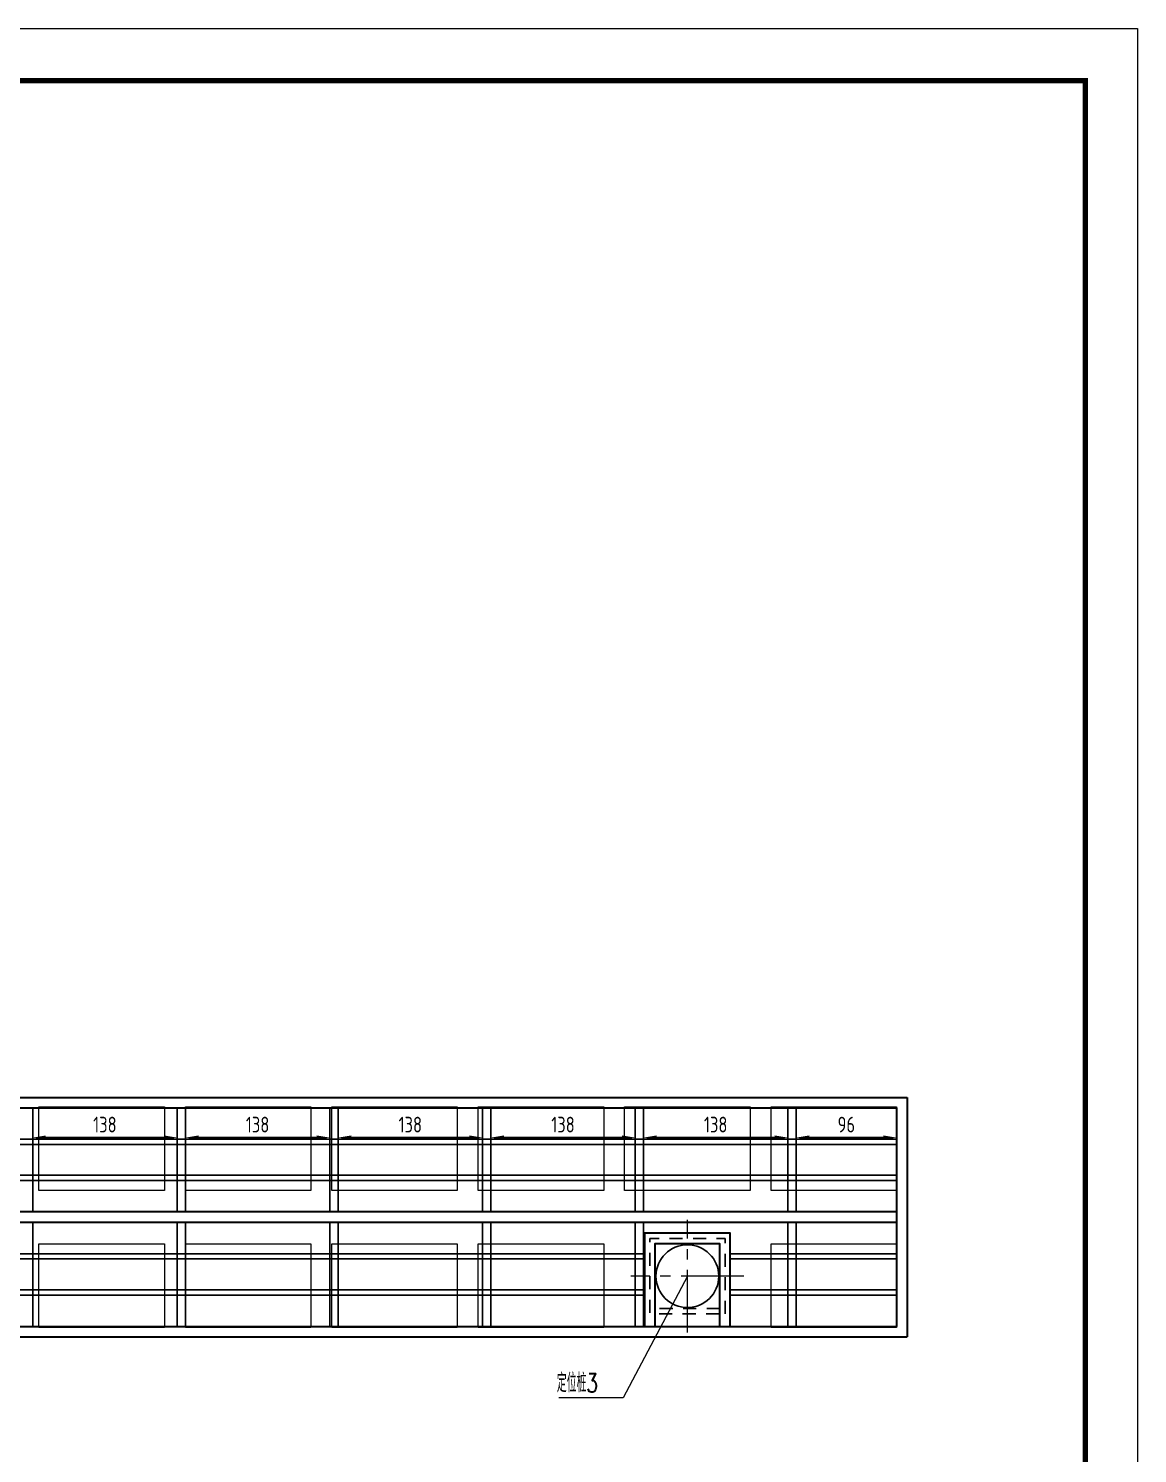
# Model space of a CAD drawing. Header units: inches. Extents: x 23 to 70, y 0 to 119.
# Drawn here: x 49.81 to 60.42, y 30.3 to 43.93 of the extents above; entities that cross this region are included whole.
import ezdxf

# ---------------------------------------------------------------- set-up
doc = ezdxf.new("R2010")
doc.units = ezdxf.units.IN
doc.header["$MEASUREMENT"] = 0
for name, pattern in [('ACAD_ISO03W100', [30, 12, -18]), ('ACAD_ISO04W100', [30.5, 24, -3, 0.5, -3]), ('DASH', [0.35, 0.25, -0.1])]:
    doc.linetypes.add(name, pattern=pattern)
for name, color, linetype, lineweight in [('000细实线', 4, 'Continuous', 18), ('00中心线', 6, 'ACAD_ISO04W100', 15), ('00标注文字', 2, 'Continuous', 15), ('00粗实线', 4, 'Continuous', 30), ('00虚线', 5, 'ACAD_ISO03W100', 13)]:
    doc.layers.add(name, color=color, linetype=linetype, lineweight=lineweight)
for name, color, linetype in [('图框', 7, 'Continuous'), ('外框', 4, 'Continuous'), ('标注', 3, 'Continuous'), ('辅助', 7, 'Continuous'), ('钢筋标注', 7, 'Continuous')]:
    doc.layers.add(name, color=color, linetype=linetype)
doc.styles.get("Standard").update_dxf_attribs({"font": 'txt', "bigfont": 'gbcbig.shx'})
doc.styles.add('TSSD_Dimension', font='tssdeng.shx', dxfattribs={"width": 0.8, "bigfont": 'hztxt.shx'})
doc.dimstyles.new('TSSD_200_1_3.5', dxfattribs={"dimscale": 0.25, "dimtxt": 2.85, "dimasz": 2.5, "dimexe": 1, "dimexo": 2.5, "dimgap": 1, "dimtad": 1, "dimdec": 0, "dimlfac": 100, "dimzin": 0, "dimdsep": 46, "dimtxsty": 'TSSD_Dimension', "dimcen": 0, "dimdle": 1, "dimclrd": 3, "dimclre": 3, "dimclrt": 7, "dimadec": 1, "dimazin": 0, "dimtfac": 1, "dimtdec": 0, "dimtix": 1, "dimtmove": 2, "dimatfit": 3, "dimfxl": 5, "dimfxlon": 1, "dimtolj": 1, "dimtzin": 0, "dimarcsym": 0})

# ---------------------------------------------------------------- blocks, each defined once
blk = doc.blocks.new('*D20')
at = {"layer": 'Defpoints', "color": 0, "transparency": 16777216}
for p in [(43.913, 33.706), (58.212, 31.416), (58.212, 29.646)]:
    blk.add_point(p, dxfattribs=at)
at = {"layer": '辅助', "color": 3, "linetype": 'ByBlock', "lineweight": -2, "transparency": 16777216}
for p, q in [((43.913, 29.846), (43.913, 29.596)), ((58.212, 29.846), (58.212, 29.596))]:
    blk.add_line(p, q, dxfattribs=at)
at = {"layer": '辅助', "color": 3, "lineweight": -2, "transparency": 16777216}
blk.add_line((44.038, 29.646), (58.087, 29.646), dxfattribs=at)
at = {"layer": '辅助', "color": 3, "transparency": 16777216}
for points in [[(44.038, 29.667), (44.038, 29.625), (43.913, 29.646)], [(58.087, 29.667), (58.087, 29.625), (58.212, 29.646)]]:
    blk.add_solid(points, dxfattribs=at)
at = {"layer": '辅助', "color": 7, "transparency": 16777216, "insert": (51.062, 29.771), "char_height": 0.15, "attachment_point": 5, "style": 'TSSD_Dimension'}
blk.add_mtext('\\A1;1430', dxfattribs=at)
blk = doc.blocks.new('*D41')
at = {"layer": 'Defpoints', "color": 0, "transparency": 16777216}
for p in [(51.233, 33.321), (49.853, 31.516), (51.233, 31.516)]:
    blk.add_point(p, dxfattribs=at)
at = {"layer": '辅助', "color": 3, "linetype": 'ByBlock', "lineweight": -2, "transparency": 16777216}
for p, q in [((49.853, 33.121), (49.853, 33.371)), ((51.233, 33.121), (51.233, 33.371))]:
    blk.add_line(p, q, dxfattribs=at)
at = {"layer": '辅助', "color": 3, "lineweight": -2, "transparency": 16777216}
blk.add_line((49.978, 33.321), (51.108, 33.321), dxfattribs=at)
at = {"layer": '辅助', "color": 3, "transparency": 16777216}
for points in [[(49.978, 33.342), (49.978, 33.301), (49.853, 33.321)], [(51.108, 33.342), (51.108, 33.301), (51.233, 33.321)]]:
    blk.add_solid(points, dxfattribs=at)
at = {"layer": '辅助', "color": 7, "transparency": 16777216, "insert": (50.543, 33.446), "char_height": 0.15, "attachment_point": 5, "style": 'TSSD_Dimension'}
blk.add_mtext('\\A1;138', dxfattribs=at)
blk = doc.blocks.new('*D42')
at = {"layer": 'Defpoints', "color": 0, "transparency": 16777216}
for p in [(52.693, 33.321), (51.313, 31.516), (52.693, 31.516)]:
    blk.add_point(p, dxfattribs=at)
at = {"layer": '辅助', "color": 3, "linetype": 'ByBlock', "lineweight": -2, "transparency": 16777216}
for p, q in [((51.313, 33.121), (51.313, 33.371)), ((52.693, 33.121), (52.693, 33.371))]:
    blk.add_line(p, q, dxfattribs=at)
at = {"layer": '辅助', "color": 3, "lineweight": -2, "transparency": 16777216}
blk.add_line((51.438, 33.321), (52.568, 33.321), dxfattribs=at)
at = {"layer": '辅助', "color": 3, "transparency": 16777216}
for points in [[(51.438, 33.342), (51.438, 33.301), (51.313, 33.321)], [(52.568, 33.342), (52.568, 33.301), (52.693, 33.321)]]:
    blk.add_solid(points, dxfattribs=at)
at = {"layer": '辅助', "color": 7, "transparency": 16777216, "insert": (52.003, 33.446), "char_height": 0.15, "attachment_point": 5, "style": 'TSSD_Dimension'}
blk.add_mtext('\\A1;138', dxfattribs=at)
blk = doc.blocks.new('*D43')
at = {"layer": 'Defpoints', "color": 0, "transparency": 16777216}
for p in [(54.153, 33.321), (52.773, 31.516), (54.153, 31.516)]:
    blk.add_point(p, dxfattribs=at)
at = {"layer": '辅助', "color": 3, "linetype": 'ByBlock', "lineweight": -2, "transparency": 16777216}
for p, q in [((52.773, 33.121), (52.773, 33.371)), ((54.153, 33.121), (54.153, 33.371))]:
    blk.add_line(p, q, dxfattribs=at)
at = {"layer": '辅助', "color": 3, "lineweight": -2, "transparency": 16777216}
blk.add_line((52.898, 33.321), (54.028, 33.321), dxfattribs=at)
at = {"layer": '辅助', "color": 3, "transparency": 16777216}
for points in [[(52.898, 33.342), (52.898, 33.301), (52.773, 33.321)], [(54.028, 33.342), (54.028, 33.301), (54.153, 33.321)]]:
    blk.add_solid(points, dxfattribs=at)
at = {"layer": '辅助', "color": 7, "transparency": 16777216, "insert": (53.463, 33.446), "char_height": 0.15, "attachment_point": 5, "style": 'TSSD_Dimension'}
blk.add_mtext('\\A1;138', dxfattribs=at)
blk = doc.blocks.new('*D44')
at = {"layer": 'Defpoints', "color": 0, "transparency": 16777216}
for p in [(55.613, 33.321), (54.233, 31.516), (55.613, 31.516)]:
    blk.add_point(p, dxfattribs=at)
at = {"layer": '辅助', "color": 3, "linetype": 'ByBlock', "lineweight": -2, "transparency": 16777216}
for p, q in [((54.233, 33.121), (54.233, 33.371)), ((55.613, 33.121), (55.613, 33.371))]:
    blk.add_line(p, q, dxfattribs=at)
at = {"layer": '辅助', "color": 3, "lineweight": -2, "transparency": 16777216}
blk.add_line((54.358, 33.321), (55.488, 33.321), dxfattribs=at)
at = {"layer": '辅助', "color": 3, "transparency": 16777216}
for points in [[(54.358, 33.342), (54.358, 33.301), (54.233, 33.321)], [(55.488, 33.342), (55.488, 33.301), (55.613, 33.321)]]:
    blk.add_solid(points, dxfattribs=at)
at = {"layer": '辅助', "color": 7, "transparency": 16777216, "insert": (54.923, 33.446), "char_height": 0.15, "attachment_point": 5, "style": 'TSSD_Dimension'}
blk.add_mtext('\\A1;138', dxfattribs=at)
blk = doc.blocks.new('*D45')
at = {"layer": 'Defpoints', "color": 0, "transparency": 16777216}
for p in [(57.073, 33.321), (55.693, 31.516), (57.073, 31.516)]:
    blk.add_point(p, dxfattribs=at)
at = {"layer": '辅助', "color": 3, "linetype": 'ByBlock', "lineweight": -2, "transparency": 16777216}
for p, q in [((55.693, 33.121), (55.693, 33.371)), ((57.073, 33.121), (57.073, 33.371))]:
    blk.add_line(p, q, dxfattribs=at)
at = {"layer": '辅助', "color": 3, "lineweight": -2, "transparency": 16777216}
blk.add_line((55.818, 33.321), (56.948, 33.321), dxfattribs=at)
at = {"layer": '辅助', "color": 3, "transparency": 16777216}
for points in [[(55.818, 33.342), (55.818, 33.301), (55.693, 33.321)], [(56.948, 33.342), (56.948, 33.301), (57.073, 33.321)]]:
    blk.add_solid(points, dxfattribs=at)
at = {"layer": '辅助', "color": 7, "transparency": 16777216, "insert": (56.383, 33.446), "char_height": 0.15, "attachment_point": 5, "style": 'TSSD_Dimension'}
blk.add_mtext('\\A1;138', dxfattribs=at)
blk = doc.blocks.new('*D46')
at = {"layer": 'Defpoints', "color": 0, "transparency": 16777216}
for p in [(58.112, 33.321), (57.153, 31.516), (58.112, 31.516)]:
    blk.add_point(p, dxfattribs=at)
at = {"layer": '辅助', "color": 3, "linetype": 'ByBlock', "lineweight": -2, "transparency": 16777216}
for p, q in [((57.153, 33.121), (57.153, 33.371)), ((58.112, 33.121), (58.112, 33.371))]:
    blk.add_line(p, q, dxfattribs=at)
at = {"layer": '辅助', "color": 3, "lineweight": -2, "transparency": 16777216}
blk.add_line((57.278, 33.321), (57.987, 33.321), dxfattribs=at)
at = {"layer": '辅助', "color": 3, "transparency": 16777216}
for points in [[(57.278, 33.342), (57.278, 33.301), (57.153, 33.321)], [(57.987, 33.342), (57.987, 33.301), (58.112, 33.321)]]:
    blk.add_solid(points, dxfattribs=at)
at = {"layer": '辅助', "color": 7, "transparency": 16777216, "insert": (57.632, 33.446), "char_height": 0.15, "attachment_point": 5, "style": 'TSSD_Dimension'}
blk.add_mtext('\\A1;96', dxfattribs=at)
blk = doc.blocks.new('*D88')
at = {"layer": 'Defpoints', "color": 0, "transparency": 16777216}
for p in [(26.012, 31.416), (58.212, 31.416), (26.012, 29.022)]:
    blk.add_point(p, dxfattribs=at)
at = {"layer": '辅助', "color": 3, "linetype": 'ByBlock', "lineweight": -2, "transparency": 16777216}
for p, q in [((26.012, 29.222), (26.012, 28.972)), ((58.212, 29.222), (58.212, 28.972))]:
    blk.add_line(p, q, dxfattribs=at)
at = {"layer": '辅助', "color": 3, "lineweight": -2, "transparency": 16777216}
blk.add_line((58.087, 29.022), (26.137, 29.022), dxfattribs=at)
at = {"layer": '辅助', "color": 3, "transparency": 16777216}
for points in [[(26.137, 29.043), (26.137, 29.001), (26.012, 29.022)], [(58.087, 29.043), (58.087, 29.001), (58.212, 29.022)]]:
    blk.add_solid(points, dxfattribs=at)
at = {"layer": '辅助', "color": 7, "transparency": 16777216, "insert": (42.112, 29.147), "char_height": 0.15, "attachment_point": 5, "style": 'TSSD_Dimension'}
blk.add_mtext('\\A1;3220', dxfattribs=at)

msp = doc.modelspace()

# ---------------------------------------------------------------- linework, layer by layer
at = {"linetype": 'Continuous', "lineweight": 18, "const_width": 0.05}
msp.add_lwpolyline([(24.541, 43.429), (59.916, 43.429), (59.916, 23.429), (24.541, 23.429)], close=True, dxfattribs=at)
msp.add_circle((56.112, 31.996), 0.3)
at = {"layer": '000细实线', "color": 3, "lineweight": 30}
for p, q in [((44.013, 33.606), (58.112, 33.606)), ((58.112, 33.606), (58.112, 31.516)), ((58.112, 32.611), (44.013, 32.611)), ((58.112, 32.511), (44.013, 32.511))]:
    msp.add_line(p, q, dxfattribs=at)
at = {"layer": '000细实线', "color": 3, "flags": 128}
msp.add_lwpolyline([(41.186, 35.086), (41.186, 37.886), (43.039, 37.886), (43.039, 35.086), (43.913, 35.086), (43.913, 33.706), (58.212, 33.706), (58.212, 31.416), (26.012, 31.416), (26.012, 33.706), (40.312, 33.706), (40.312, 35.086), (41.186, 35.086), (41.186, 37.886)], dxfattribs=at)
at = {"layer": '000细实线', "color": 3, "lineweight": 30, "flags": 128}
for points in [[(56.522, 31.516), (56.522, 32.406), (55.702, 32.406), (55.702, 31.516)], [(56.422, 31.516), (56.422, 32.306), (55.802, 32.306), (55.802, 31.516)], [(44.013, 31.516), (58.112, 31.516)]]:
    msp.add_lwpolyline(points, dxfattribs=at)
at = {"layer": '00中心线', "ltscale": 0.025}
for p, q in [((56.112, 31.456), (56.112, 32.536)), ((56.652, 31.996), (55.572, 31.996))]:
    msp.add_line(p, q, dxfattribs=at)
at = {"layer": '00标注文字'}
msp.add_lwpolyline([(56.112, 31.996), (55.498, 30.832), (54.883, 30.832)], dxfattribs=at)
at = {"layer": '00粗实线', "color": 8, "lineweight": 0}
for points in [[(49.912, 32.816), (49.912, 33.616), (51.112, 33.616), (51.112, 32.816)], [(51.312, 32.816), (51.312, 33.616), (52.512, 33.616), (52.512, 32.816)], [(52.712, 32.816), (52.712, 33.616), (53.912, 33.616), (53.912, 32.816)], [(54.112, 32.816), (54.112, 33.616), (55.312, 33.616), (55.312, 32.816)], [(55.512, 32.816), (55.512, 33.616), (56.712, 33.616), (56.712, 32.816)], [(56.912, 32.816), (56.912, 33.616), (58.112, 33.616), (58.112, 32.816)], [(49.912, 31.506), (49.912, 32.306), (51.112, 32.306), (51.112, 31.506)], [(51.312, 31.506), (51.312, 32.306), (52.512, 32.306), (52.512, 31.506)], [(52.712, 31.506), (52.712, 32.306), (53.912, 32.306), (53.912, 31.506)], [(54.112, 31.506), (54.112, 32.306), (55.312, 32.306), (55.312, 31.506)], [(56.912, 31.506), (56.912, 32.306), (58.112, 32.306), (58.112, 31.506)]]:
    msp.add_lwpolyline(points, close=True, dxfattribs=at)
at = {"layer": '00虚线', "color": 1, "linetype": 'Continuous', "lineweight": 30, "ltscale": 0.5}
for p, q in [((43.913, 33.706), (58.212, 33.706)), ((58.212, 33.706), (58.212, 31.416))]:
    msp.add_line(p, q, dxfattribs=at)
at = {"layer": '00虚线', "color": 1, "linetype": 'Continuous', "lineweight": 30, "ltscale": 0.5, "flags": 128}
msp.add_lwpolyline([(26.012, 31.416), (58.212, 31.416)], dxfattribs=at)
at = {"layer": '图框', "color": 7, "linetype": 'Continuous', "lineweight": 18, "flags": 128}
msp.add_lwpolyline([(23.291, 43.929), (60.416, 43.929), (60.416, 22.929), (23.291, 22.929)], close=True, dxfattribs=at)
at = {"layer": '外框', "linetype": 'DASH', "ltscale": 0.5, "flags": 128}
msp.add_lwpolyline([(56.472, 31.636), (56.472, 32.356), (55.752, 32.356), (55.752, 31.636), (56.472, 31.636)], dxfattribs=at)
at = {"layer": '标注', "linetype": 'DASH', "ltscale": 0.5, "flags": 128}
msp.add_lwpolyline([(56.422, 31.686), (55.802, 31.686), (55.802, 32.306), (56.422, 32.306)], close=True, dxfattribs=at)
at = {"layer": '钢筋标注', "color": 8}
for p, q in [((44.013, 33.306), (58.112, 33.306)), ((44.013, 33.256), (58.112, 33.256)), ((44.013, 32.961), (58.112, 32.961)), ((44.013, 32.911), (58.112, 32.911)), ((44.013, 32.211), (55.702, 32.211)), ((56.522, 32.211), (58.112, 32.211)), ((44.013, 32.161), (55.702, 32.161)), ((56.522, 32.161), (58.112, 32.161)), ((44.013, 31.866), (55.702, 31.866)), ((44.013, 31.816), (55.702, 31.816)), ((56.522, 31.866), (58.112, 31.866)), ((56.522, 31.816), (58.112, 31.816))]:
    msp.add_line(p, q, dxfattribs=at)
at = {"layer": '钢筋标注', "color": 2, "flags": 128}
for points in [[(49.853, 32.611), (49.853, 33.606)], [(51.233, 32.611), (51.233, 33.606)], [(51.313, 32.611), (51.313, 33.606)], [(52.693, 32.611), (52.693, 33.606)], [(52.773, 32.611), (52.773, 33.606)], [(54.153, 32.611), (54.153, 33.606)], [(54.233, 32.611), (54.233, 33.606)], [(55.613, 32.611), (55.613, 33.606)], [(55.693, 32.611), (55.693, 33.606)], [(57.073, 32.611), (57.073, 33.606)], [(57.153, 32.611), (57.153, 33.606)], [(49.853, 31.516), (49.853, 32.511)], [(51.233, 31.516), (51.233, 32.511)], [(51.313, 31.516), (51.313, 32.511)], [(52.693, 31.516), (52.693, 32.511)], [(52.773, 31.516), (52.773, 32.511)], [(54.153, 31.516), (54.153, 32.511)], [(54.233, 31.516), (54.233, 32.511)], [(55.613, 31.516), (55.613, 32.511)], [(55.693, 31.516), (55.693, 32.511)], [(57.073, 31.516), (57.073, 32.511)], [(57.153, 31.516), (57.153, 32.511)]]:
    msp.add_lwpolyline(points, dxfattribs=at)

# ---------------------------------------------------------------- texts
at = {"layer": '00标注文字', "lineweight": 0, "width": 0.7}
msp.add_text('定位桩3', height=0.18, dxfattribs=at).set_placement((54.864, 30.886))

# ---------------------------------------------------------------- dimensions: what is measured, and where the dimension line sits
at = {"layer": '辅助'}
for base, p1, p2, picture, middle in [((58.212, 29.646), (43.913, 33.706), (58.212, 31.416), '*D20', (51.062, 29.771)), ((51.233, 33.321), (49.853, 31.516), (51.233, 31.516), '*D41', (50.543, 33.446)), ((52.693, 33.321), (51.313, 31.516), (52.693, 31.516), '*D42', (52.003, 33.446)), ((54.153, 33.321), (52.773, 31.516), (54.153, 31.516), '*D43', (53.463, 33.446)), ((55.613, 33.321), (54.233, 31.516), (55.613, 31.516), '*D44', (54.923, 33.446)), ((57.073, 33.321), (55.693, 31.516), (57.073, 31.516), '*D45', (56.383, 33.446)), ((58.112, 33.321), (57.153, 31.516), (58.112, 31.516), '*D46', (57.632, 33.446)), ((26.012, 29.022), (58.212, 31.416), (26.012, 31.416), '*D88', (42.112, 29.147))]:
    dim = msp.add_linear_dim(base=base, p1=p1, p2=p2, dimstyle='TSSD_200_1_3.5', override={"dimscale": 0.05, "dimtxt": 3, "dimfxl": 4}, dxfattribs=at)
    dim.commit()
    dim.dimension.update_dxf_attribs({"geometry": picture, "text_midpoint": middle})

doc.saveas('drawing.dxf')
